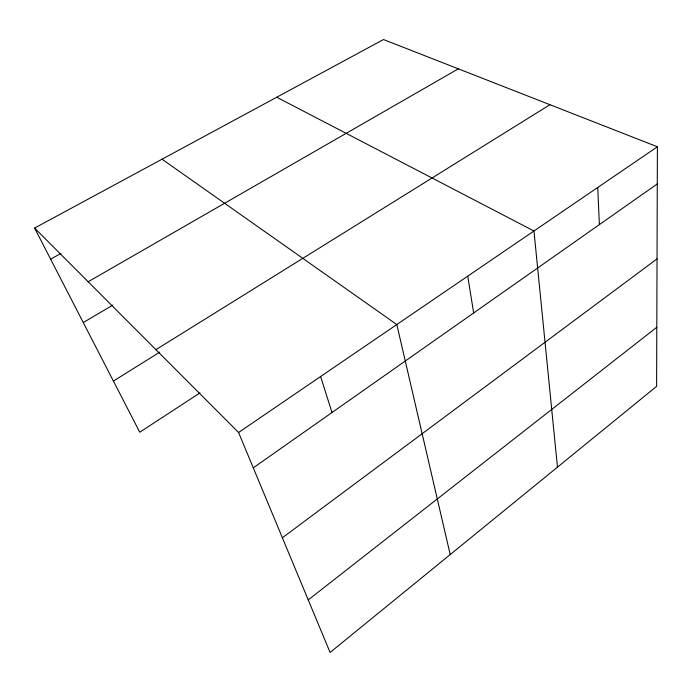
<?xml version="1.0" encoding="UTF-8"?>
<svg xmlns="http://www.w3.org/2000/svg" width="692" height="692" viewBox="0 0 692 692"><rect width="100%" height="100%" fill="white"/><g stroke="black" fill="none" stroke-linecap="round" stroke-linejoin="round"><path stroke-width="1.04" d="M657.4 146.782L656.613 386.361L330.101 652.461L238.576 432.491L34.6 228.066L383.506 39.539L657.4 146.782L238.576 432.491M308.234 599.903L656.812 327.247M282.379 537.762L657.037 258.894M253.289 467.835L657.279 183.925M199.979 392.892L139.758 432.215L34.6 228.066M113.41 381.058L159.757 352.15M155.925 349.668L549.95 104.708M83.274 322.558L112.874 305.06M88.161 281.748L458.32 68.837M50.62 259.171L60.87 253.462M276.739 97.235L533.964 230.99L557.467 467.161M162.04 159.212L396.81 324.557L450.207 554.577M320.621 376.526L331.996 412.527M467.749 276.16L473.665 312.957M597.732 187.489L599.384 224.606"/></g></svg>
